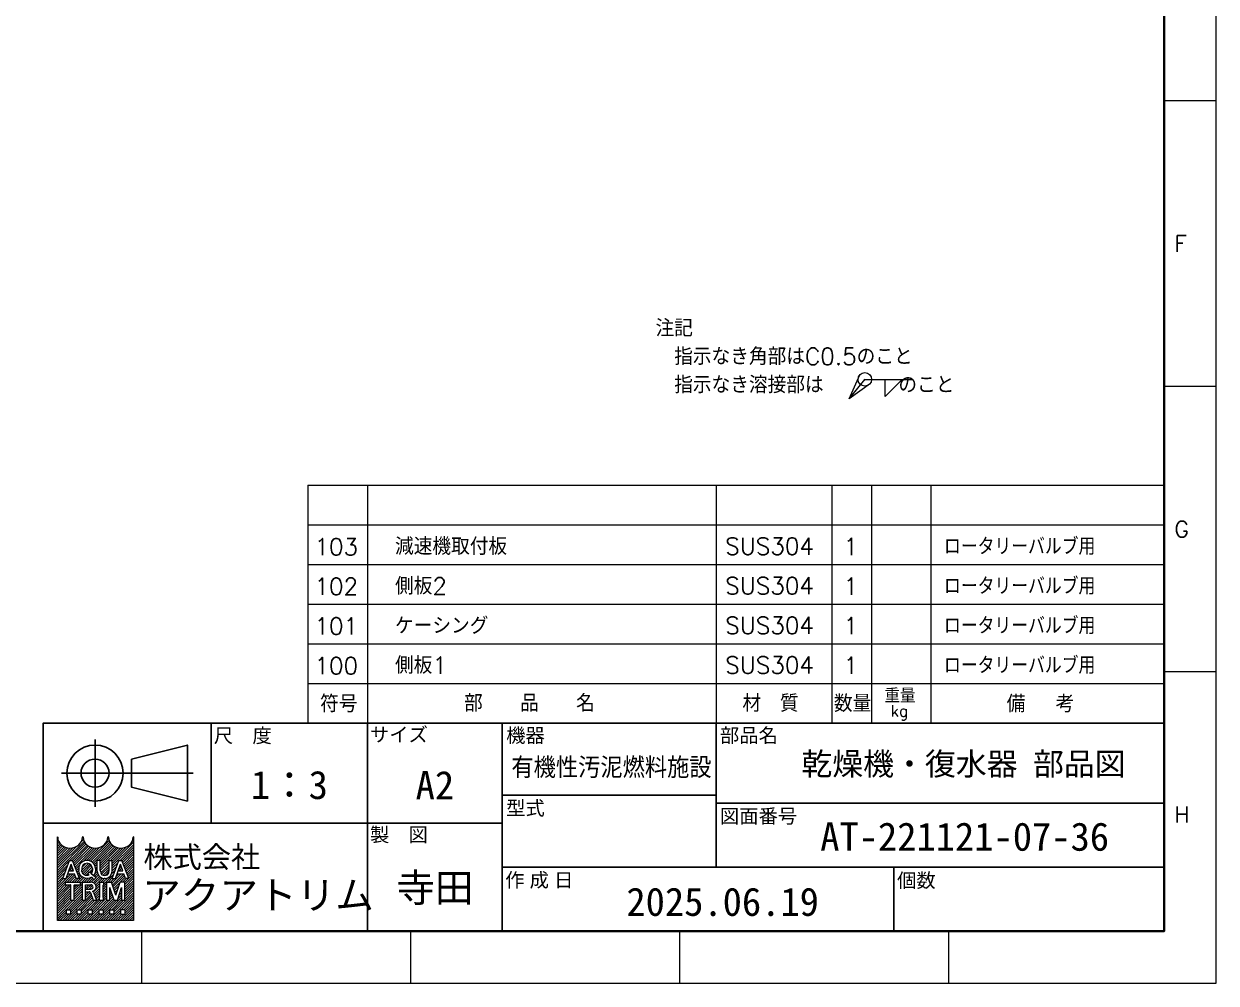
# Model space of a CAD drawing. Header units: millimetres. Extents: x 0 to 1764, y -26 to 1242.
# Drawn here: x 1132 to 1764, y 0 to 508 of the extents above; entities that cross this region are included whole.
import ezdxf
from ezdxf import colors
from ezdxf.entities.mleader import LeaderData, LeaderLine
from ezdxf.enums import TextEntityAlignment as Align
from ezdxf.math import Vec2, Vec3

# ---------------------------------------------------------------- set-up
doc = ezdxf.new("R2010")
doc.units = ezdxf.units.MM
doc.header["$LTSCALE"] = 1.2
for name, color, linetype, lineweight in [('07_TEXT', 3, 'Continuous', 13), ('08_DIM', 3, 'Continuous', 13), ('90_FRAME', 5, 'Continuous', 35)]:
    doc.layers.add(name, color=color, linetype=linetype, lineweight=lineweight)
doc.layers.add('91_BLANK', color=5, linetype='Continuous', lineweight=0, plot=False)
doc.styles.add('KSS_TXT', font='txt.shx', dxfattribs={"bigfont": 'extfont2.shx'})
doc.styles.add('MS_G', font='MS Gothic.ttf')
doc.styles.get("Standard").update_dxf_attribs({"font": 'txt.shx', "bigfont": 'extfont2.shx'})
doc.styles.add('表題用', font='MS PGothic.ttf')
doc.dimstyles.new('KSS_DIM', dxfattribs={"dimscale": 3, "dimtxt": 3, "dimasz": 2.5, "dimexe": 1.25, "dimexo": 0.625, "dimtad": 1, "dimdsep": 46, "dimtxsty": 'KSS_TXT', "dimblk": 'OPEN30', "dimcen": 0, "dimazin": 2, "dimtfac": 0.75, "dimtmove": 0, "dimatfit": 3, "dimldrblk": 'OPEN30', "dimfxl": 1.25, "dimtolj": 1, "dimarcsym": 0})

# ---------------------------------------------------------------- blocks, each defined once
blk = doc.blocks.new('Weld-line')
blk.add_line((0, 0), (1, 0))
blk = doc.blocks.new('Weld10-s5')
blk.add_circle((0, 0), 2)
blk = doc.blocks.new('Weld10-a1')
for p, q in [((5, 0), (0, 5)), ((0, 5), (0, 0)), ((0, 0), (5, 0))]:
    blk.add_line(p, q)
at = {"width": 0.9}
blk.add_attdef('S', text='', height=2.8, dxfattribs=at).set_placement((-2, 1), align=Align.RIGHT)
blk.add_attdef('L', (8, 1), '', height=2.8, dxfattribs=at)
blk = doc.blocks.new('_Open30')
at = {"color": 0, "linetype": 'ByBlock', "lineweight": -2}
for p, q in [((-1, 0.26794919), (0, 0)), ((0, 0), (-1, -0.26794919)), ((0, 0), (-1, 0))]:
    blk.add_line(p, q, dxfattribs=at)
blk = doc.blocks.new('AM_BALLOON1')
at = {"transparency": 16777216}
blk.add_circle((0, 0), 5, dxfattribs=at)
blk.add_attdef('B_NUMBER', text='', height=3, dxfattribs=at).set_placement((0, 0), align=Align.MIDDLE_CENTER)
blk = doc.blocks.new('_OPEN')
at = {"color": 0, "linetype": 'ByBlock'}
for p, q in [((-1, 0.1666666666666666), (0, 0)), ((0, 0), (-1, -0.1666666666666666)), ((0, 0), (-1, 0))]:
    blk.add_line(p, q, dxfattribs=at)
blk = doc.blocks.new('Jis_w20130906110600')
blk.add_blockref('Weld10-s5', (0, 0))
at = {"xscale": -1, "rotation": 180}
blk.add_blockref('Weld10-a1', (6, 0), dxfattribs=at)
at = {"layer": '08_DIM', "xscale": 14, "yscale": 14, "zscale": 14}
blk.add_blockref('Weld-line', (0, 0), dxfattribs=at)
at = {"style": 'KSS_TXT', "flags": 1}
blk.add_attdef('JISINFO', (0, 0), '', height=3, dxfattribs=at)
at = {"layer": '08_DIM'}
blk.add_leader([(-4.630805428080293, -5.765361229938435), (0, 0)], dimstyle='KSS_DIM', dxfattribs=at)

msp = doc.modelspace()

# ---------------------------------------------------------------- hatches: boundary and pattern name
at = {"layer": '90_FRAME', "lineweight": 5}
h = msp.add_hatch(dxfattribs=at)
h.set_pattern_fill('_USER', color=4, scale=0.8999999999999999, angle=45, pattern_type=0)
h.set_pattern_definition([(44.99999999999999, (-709.2578687248481, -11.22646026374311), (-0.6363961030678926, 0.6363961030678927), [])])
edge = h.paths.add_edge_path()
edge.add_arc((1190.330138126735, 77.30676667733717), 0.1921192019992239, 90, 180)
edge.add_ellipse((1183.605966056762, 77.30676667733717), major_axis=(-6.532052867973612, 0), ratio=0.8823529411764706, start_angle=360, end_angle=540, ccw=False)
edge.add_arc((1176.881793986789, 77.30676667733717), 0.1921192019992239, 3.187317984128255, 180.0000000000261)
edge.add_ellipse((1170.157621916816, 77.30676667733717), major_axis=(-6.532052867973612, 0), ratio=0.8823529411764706, start_angle=360, end_angle=540, ccw=False)
edge.add_arc((1163.433449846842, 77.30676667733717), 0.1921192019992239, 3.187317984128255, 180)
edge.add_ellipse((1156.709277776869, 77.30676667733717), major_axis=(-6.532052867973612, 0), ratio=0.8823529411764706, start_angle=360, end_angle=540, ccw=False)
edge.add_arc((1149.985105706896, 77.30676667733717), 0.1921192019992239, 3.187317984128255, 90)
edge.add_line((1149.985105706896, 77.49888587933803), (1149.985105706896, 33.1193502175169))
edge.add_line((1149.985105706896, 33.11935021751553), (1190.330138126733, 33.11935021751553))
edge.add_line((1190.330138126735, 33.11935021751553), (1190.330138126735, 77.4988858793353))
h.paths.add_polyline_path([(1156.490788532436, 65.04682941721823), (1158.08368906239, 65.04682941721823), (1161.705980443395, 55.4869779257355), (1161.705980443395, 55.44086931725671), (1159.981477637076, 55.44086931725671), (1159.079705774659, 57.97333763181443), (1155.533195660565, 57.97333763181443), (1156.053116261718, 59.43344356700793), (1158.559785173509, 59.43344356700793), (1157.287238797413, 63.00716715563469), (1154.592999957753, 55.44086931725671), (1152.868497151431, 55.44086931725671), (1152.868497151431, 55.4869779257355)], flags=16)
edge = h.paths.add_edge_path(flags=16)
edge.add_ellipse((1165.715008320228, 60.82020697323462), major_axis=(-4.41874164598215, 0), ratio=0.9565217391304345, start_angle=180, end_angle=360, ccw=False)
edge.add_line((1170.13374996621, 60.82020697323462), (1170.13374996621, 59.66749176123896))
edge.add_ellipse((1165.715008320228, 59.66749176123896), major_axis=(-4.41874164598215, 0), ratio=0.9565217391304345, start_angle=142.1052553177129, end_angle=180, ccw=False)
edge.add_line((1169.202015982249, 57.07144606799959), (1167.963972247725, 58.09160792064306))
edge.add_ellipse((1165.715008320228, 59.78053101695052), major_axis=(2.81759339068797, 0), ratio=0.9950358206786509, start_angle=-37.0427632869818, end_angle=0)
edge.add_line((1168.532598173846, 59.78042217901695), (1168.532598173846, 60.70716771752306))
edge.add_ellipse((1165.715008320228, 60.70716771752306), major_axis=(2.817589853618108, 0), ratio=0.9947182625257323, start_angle=360, end_angle=540)
edge.add_line((1162.897418466609, 60.70716771752306), (1162.897418466609, 59.7804322109245))
edge.add_ellipse((1165.715008320228, 59.78053101695052), major_axis=(2.81759339068797, 0), ratio=0.9950358206786509, start_angle=-180, end_angle=-65.75794872216291)
edge.add_line((1166.871890636259, 57.22414943646793), (1166.087424758015, 57.98762257712308))
edge.add_line((1166.087424758014, 57.98762257712171), (1166.938408650974, 58.89124895499519))
edge.add_line((1166.938408650974, 58.89124895499656), (1170.496576602888, 55.95927885683606))
edge.add_line((1170.496576602886, 55.9592788568347), (1169.384682052658, 54.77860169794523))
edge.add_line((1169.384682052661, 54.7786016979466), (1168.048968547236, 56.07857077663122))
edge.add_ellipse((1165.715008320228, 59.66749176123896), major_axis=(-4.41874164598215, 0), ratio=0.9565217391304345, start_angle=0, end_angle=121.88362473889401, ccw=False)
edge.add_line((1161.296266674246, 59.66749176123896), (1161.296266674246, 60.82020697323462))
h.paths.add_polyline_path([(1161.991704033541, 53.51967729726441), (1161.991704033541, 52.17484288326925), (1159.109916003553, 52.17484288326925, 0.4142135623730951), (1158.917796801552, 51.98272368126975), (1158.917796801552, 43.91371719730289), (1157.188723983561, 43.91371719730289), (1157.188723983561, 51.98272368126975, 0.4142135623730951), (1156.996604781562, 52.17484288326925), (1154.114816751574, 52.17484288326925), (1154.114816751574, 53.51967729726441)], flags=16)
edge = h.paths.add_edge_path(flags=16)
edge.add_line((1163.086752270264, 53.51967729726441), (1167.505493916246, 53.51967729726441))
edge.add_ellipse((1167.505493916243, 50.99274891448879), major_axis=(-3.101209406909273, 5.696829260485673e-16), ratio=0.8148203011203055, start_angle=111.38697473498539, end_angle=270, ccw=False)
edge.add_arc((1167.981072393087, 47.56820721580918), 1.256113525283169, 22.272952259934925, 58.5531130129101, ccw=False)
edge.add_line((1169.14346571303, 48.04429854963739), (1170.798822525151, 43.99056487810269))
edge.add_line((1170.798822525152, 43.99056487810269), (1170.798822525152, 43.91371719730289))
edge.add_line((1170.798822525152, 43.91371719730289), (1168.93526626576, 43.91371719730289))
edge.add_line((1168.93526626576, 43.91371719730289), (1167.472867337763, 47.98432830375661))
edge.add_arc((1166.759988347157, 47.69734372371788), 0.7684768079969029, 21.92829786654815, 90)
edge.add_line((1166.759988347157, 48.46582053171316), (1164.873460848854, 48.46582053171316))
edge.add_line((1164.873460848853, 48.46582053171316), (1164.873460848853, 49.81065494570832))
edge.add_line((1164.873460848853, 49.81065494570832), (1167.736036958641, 49.81065494570832))
edge.add_arc((1167.694818117723, 50.99274891448879), 1.182812387436692, 271.9970571044071, 448.0029428955929)
edge.add_line((1167.736036958645, 52.17484288326925), (1164.815825088257, 52.17484288326925))
edge.add_line((1164.815825088255, 52.17484288326925), (1164.815825088255, 43.91371719730289))
edge.add_line((1164.815825088255, 43.91371719730289), (1163.086752270262, 43.91371719730289))
edge.add_line((1163.086752270264, 43.91371719730289), (1163.086752270264, 53.51967729726441))
h.paths.add_polyline_path([(1171.02184097089, 65.04682941721823), (1172.750913788885, 65.04682941721823), (1172.750913788885, 59.66749176123896, 0.175030561155744), (1173.513678516606, 57.46583776581603, 0.2571496110314638), (1176.599009909146, 57.46583776581603, 0.1750305611562702), (1177.361774636865, 59.66749176124578), (1177.361774636865, 65.04682941721823), (1179.090847454859, 65.04682941721823), (1179.090847454859, 59.31994357446221, -0.3793912406243967), (1175.344523015873, 55.44086931725671), (1174.768165409873, 55.44086931725671, -0.3793912406243716), (1171.02184097089, 59.31994357446221)], flags=16)
h.paths.add_polyline_path([(1172.255754490556, 53.51967729726441), (1174.369065712549, 53.51967729726441), (1174.369065712549, 52.17484288326925, 0.4142135623730951), (1174.176946510551, 51.98272368126975), (1174.176946510551, 45.45067081329618, 0.4142135623730951), (1174.369065712549, 45.25855161129805), (1174.369065712549, 43.91371719730289), (1172.255754490556, 43.91371719730289), (1172.255754490556, 45.25855161129805, 0.4142135623730951), (1172.447873692557, 45.45067081329618), (1172.447873692557, 51.98272368126975, 0.4142135623730951), (1172.255754490556, 52.17484288326925)], flags=16)
h.paths.add_polyline_path([(1176.100010624259, 53.51967729726441), (1178.609008510315, 53.51967729726441), (1180.90299067424, 46.54302016261811), (1183.196972838165, 53.51967729726441), (1185.707562902272, 53.51967729726441), (1185.707562902272, 43.91371719730289), (1183.978490084281, 43.91371719730289), (1183.978490084281, 50.63788926727595), (1181.767527083237, 43.91371719730289), (1180.038454265245, 43.91371719730289), (1177.827491264199, 50.63788926727595), (1177.829083442253, 43.91371719730289), (1176.100010624259, 43.91371719730289)], flags=16)
h.paths.add_polyline_path([(1182.61579317524, 65.04682941721823), (1184.208693705194, 65.04682941721823), (1187.830985086199, 55.4869779257355), (1187.830985086199, 55.44086931725671), (1186.106482279877, 55.44086931725671), (1185.204710417464, 57.97333763181443), (1181.658200303369, 57.97333763181443), (1182.178120904519, 59.43344356700793), (1184.684789816313, 59.43344356700793), (1183.412243440217, 63.00716715563469), (1180.718004600554, 55.44086931725671), (1178.993501794233, 55.44086931725671), (1178.993501794233, 55.4869779257355)], flags=16)
h.paths.add_polyline_path([(1154.595966554879, 38.88292627749244), (1156.901396978868, 38.88292627749244), (1156.901396978868, 36.5774958535025), (1154.595966554879, 36.5774958535025)], flags=16)
h.paths.add_polyline_path([(1160.359542614856, 38.88292627749244), (1162.664973038844, 38.88292627749244), (1162.664973038844, 36.5774958535025), (1160.359542614856, 36.5774958535025)], flags=16)
h.paths.add_polyline_path([(1166.123118674833, 38.88292627749244), (1168.428549098821, 38.88292627749244), (1168.428549098821, 36.5774958535025), (1166.123118674833, 36.5774958535025)], flags=16)
h.paths.add_polyline_path([(1171.88669473481, 38.88292627749244), (1174.192125158798, 38.88292627749244), (1174.192125158798, 36.5774958535025), (1171.88669473481, 36.5774958535025)], flags=16)
h.paths.add_polyline_path([(1177.650270794787, 38.88292627749244), (1179.955701218775, 38.88292627749244), (1179.955701218775, 36.5774958535025), (1177.650270794787, 36.5774958535025)], flags=16)
h.paths.add_polyline_path([(1183.413846854764, 38.88292627749244), (1185.719277278752, 38.88292627749244), (1185.719277278752, 36.5774958535025), (1183.413846854764, 36.5774958535025)], flags=16)

# ---------------------------------------------------------------- linework, layer by layer
at = {"layer": '90_FRAME', "color": 4, "lineweight": 13}
for p, q in [((1764.067830992183, 467.3937928716314), (1736.458923135152, 467.3937928716314)), ((1764.067830992183, 316.1697166684928), (1736.458923135152, 316.1697166684928)), ((1282.794641360065, 263.7997555767287), (1282.794641360065, 137.7997578330837)), ((1282.79465868974, 263.7997578262569), (1736.458940464827, 263.7997578262569)), ((1314.29463742257, 263.7997578262569), (1314.29463742257, 137.7997578330837)), ((1499.066053430905, 263.7997578262569), (1499.066053430905, 137.7997578330837)), ((1560.398394649345, 263.7997578262569), (1560.398394649362, 137.7997578330837)), ((1581.398392024345, 263.7997578262569), (1581.398392024363, 137.7997578330837)), ((1612.898388086858, 263.7997578262569), (1612.898388086858, 137.7997578330837)), ((1282.79462403039, 242.7997555767112), (1736.458905805477, 242.7997555767112)), ((1282.79462403039, 221.7997555767112), (1736.458905805477, 221.7997555767112)), ((1282.79462403039, 200.7997544553605), (1736.458905805477, 200.7997544553605)), ((1282.79462403039, 179.7997555767112), (1736.458905805477, 179.7997555767112)), ((1764.067830992183, 164.9456404653543), (1736.458923135152, 164.9456404653543)), ((1282.79462403039, 158.7997555767112), (1736.458905805477, 158.7997555767112)), ((1194.736653007896, -1.126752522395691e-07), (1194.736653007896, 27.48547211924362)), ((1337.304805657321, -1.126752522395691e-07), (1337.304805657321, 27.48547211924362)), ((1479.872958306746, -1.126752522395691e-07), (1479.872958306746, 27.48547211924362)), ((1622.441110956171, -1.126752522395691e-07), (1622.441110956171, 27.48547211924362))]:
    msp.add_line(p, q, dxfattribs=at)
at = {"layer": '90_FRAME', "color": 0, "lineweight": 25}
for p, q in [((1231.55892313719, 84.7640435475818), (1231.55892313719, 137.7997578330837)), ((1314.29463742257, 27.48547211924362), (1314.29463742257, 137.7997578330837)), ((1385.780351707951, 27.48547211924362), (1385.780351707951, 137.7997578330837)), ((1499.066053430905, 137.7997578330837), (1499.066053430905, 61.4283292619629)), ((1169.931423137439, 93.46190069040624), (1169.931423137439, 129.101900690262)), ((1152.111423137511, 111.2819006903314), (1221.906423137229, 111.2819006903314)), ((1385.780351707951, 99.61404354752396), (1499.066053430905, 99.61404354752396)), ((1499.066053430905, 95.37118640468218), (1736.458923135152, 95.37118640468218)), ((1385.780351707951, 84.7640435475818), (1142.45892313755, 84.7640435475818)), ((1385.780351707951, 61.4283292619629), (1736.458923135152, 61.4283292619629)), ((1593.187494564269, 61.4283292619629), (1593.187494564269, 27.48547211924362))]:
    msp.add_line(p, q, dxfattribs=at)
at = {"layer": '90_FRAME', "color": 4, "lineweight": 5}
for p, q in [((1149.985105706896, 33.11935021751553), (1149.985105706896, 77.49888587933803)), ((1190.330138126735, 77.49888587933803), (1190.330138126735, 33.11935021751553)), ((1152.868497151431, 55.4869779257355), (1156.490788532436, 65.04682941721823)), ((1156.490788532436, 65.04682941721823), (1158.08368906239, 65.04682941721823)), ((1161.705980443395, 55.4869779257355), (1158.08368906239, 65.04682941721823)), ((1171.02184097089, 59.31994357446221), (1171.02184097089, 65.04682941721823)), ((1172.750913788885, 65.04682941721823), (1171.02184097089, 65.04682941721823)), ((1172.750913788885, 59.66749176123896), (1172.750913788885, 65.04682941721823)), ((1177.361774636865, 59.66749176123896), (1177.361774636865, 65.04682941721823)), ((1177.361774636865, 65.04682941721823), (1179.090847454859, 65.04682941721823)), ((1178.993501794233, 55.4869779257355), (1182.61579317524, 65.04682941721823)), ((1179.090847454859, 59.31994357446221), (1179.090847454859, 65.04682941721823)), ((1182.61579317524, 65.04682941721823), (1184.208693705194, 65.04682941721823)), ((1187.830985086199, 55.4869779257355), (1184.208693705194, 65.04682941721823)), ((1154.592999957753, 55.44086931725671), (1157.287238797413, 63.00716715563469)), ((1155.533195660565, 57.97333763181443), (1156.053116261718, 59.43344356700793)), ((1155.533195660565, 57.97333763181443), (1159.079705774659, 57.97333763181443)), ((1156.053116261718, 59.43344356700793), (1158.559785173509, 59.43344356700793)), ((1158.559785173509, 59.43344356700793), (1157.287238797413, 63.00716715563469)), ((1159.981477637076, 55.44086931725671), (1159.079705774659, 57.97333763181443)), ((1161.296266674246, 60.82020697323462), (1161.296266674246, 59.66749176123896)), ((1162.897418466609, 60.70716771752306), (1162.897418466609, 59.78499554792681)), ((1166.087424758014, 57.98762257712171), (1166.938408650974, 58.89124895499656)), ((1166.087424758014, 57.98762257712171), (1166.871890636259, 57.22414943646793)), ((1166.938408650974, 58.89124895499656), (1170.496576602886, 55.9592788568347)), ((1167.963972247725, 58.09160792064306), (1169.202015982249, 57.07144606799959)), ((1168.532598173846, 60.70716771752306), (1168.532598173846, 59.78499554792681)), ((1170.13374996621, 60.82020697323462), (1170.13374996621, 59.66749176123896)), ((1180.718004600554, 55.44086931725671), (1183.412243440217, 63.00716715563469)), ((1181.658200303369, 57.97333763181443), (1182.178120904519, 59.43344356700793)), ((1181.658200303369, 57.97333763181443), (1185.204710417464, 57.97333763181443)), ((1182.178120904519, 59.43344356700793), (1184.684789816313, 59.43344356700793)), ((1184.684789816313, 59.43344356700793), (1183.412243440217, 63.00716715563469)), ((1186.106482279877, 55.44086931725671), (1185.204710417464, 57.97333763181443)), ((1152.868497151431, 55.44086931725671), (1152.868497151431, 55.4869779257355)), ((1152.868497151431, 55.4869779257355), (1152.868497151431, 55.4869779257355)), ((1152.868497151431, 55.44086931725671), (1152.868497151431, 55.4869779257355)), ((1152.868497151431, 55.44086931725671), (1154.592999957753, 55.44086931725671)), ((1154.114816751574, 53.51967729726441), (1161.991704033541, 53.51967729726441)), ((1154.114816751574, 53.51967729726441), (1154.114816751574, 52.17484288326925)), ((1154.114816751574, 52.17484288326925), (1156.996604781562, 52.17484288326925)), ((1157.188723983561, 43.91371719730289), (1157.188723983561, 51.98272368126975)), ((1158.917796801552, 43.91371719730289), (1158.917796801552, 51.98272368126975)), ((1159.109916003553, 52.17484288326925), (1161.991704033541, 52.17484288326925)), ((1161.705980443395, 55.44086931725671), (1159.981477637076, 55.44086931725671)), ((1161.705980443395, 55.44086931725671), (1161.705980443395, 55.4869779257355)), ((1161.991704033541, 53.51967729726441), (1161.991704033541, 52.17484288326925)), ((1163.086752270264, 53.51967729726441), (1163.086752270264, 43.91371719730289)), ((1163.086752270264, 53.51967729726441), (1167.505493916243, 53.51967729726441)), ((1164.815825088255, 43.91371719730289), (1164.815825088255, 52.17484288326925)), ((1164.815825088255, 52.17484288326925), (1167.736036958645, 52.17484288326925)), ((1168.048968547236, 56.07857077663122), (1169.384682052661, 54.7786016979466)), ((1169.384682052661, 54.7786016979466), (1170.496576602886, 55.9592788568347)), ((1172.255754490556, 53.51967729726441), (1174.369065712549, 53.51967729726441)), ((1172.255754490556, 53.51967729726441), (1172.255754490556, 52.17484288326925)), ((1172.447873692557, 45.45067081329618), (1172.447873692557, 51.98272368126975)), ((1174.176946510551, 45.45067081329618), (1174.176946510551, 51.98272368126975)), ((1174.369065712549, 53.51967729726441), (1174.369065712549, 52.17484288326925)), ((1175.344523015873, 55.44086931725671), (1174.768165409876, 55.44086931725671)), ((1176.100010624259, 53.51967729726441), (1176.100010624259, 43.91371719730289)), ((1176.100010624259, 53.51967729726441), (1178.609008510315, 53.51967729726441)), ((1177.829083442253, 43.91371719730289), (1177.827491264199, 50.63788926727595)), ((1180.038454265245, 43.91371719730289), (1177.827491264199, 50.63788926727595)), ((1180.90299067424, 46.54302016261811), (1178.609008510315, 53.51967729726441)), ((1178.993501794233, 55.44086931725671), (1178.993501794233, 55.4869779257355)), ((1178.993501794233, 55.4869779257355), (1178.993501794233, 55.4869779257355)), ((1178.993501794233, 55.44086931725671), (1178.993501794233, 55.4869779257355)), ((1178.993501794233, 55.44086931725671), (1180.718004600554, 55.44086931725671)), ((1180.90299067424, 46.54302016261811), (1183.196972838165, 53.51967729726441)), ((1181.767527083237, 43.91371719730289), (1183.978490084281, 50.63788926727595)), ((1185.707562902272, 53.51967729726441), (1183.196972838165, 53.51967729726441)), ((1183.978490084281, 50.63788926727595), (1183.978490084281, 43.91371719730289)), ((1185.707562902272, 43.91371719730289), (1185.707562902272, 53.51967729726441)), ((1187.830985086199, 55.44086931725671), (1186.106482279877, 55.44086931725671)), ((1187.830985086199, 55.44086931725671), (1187.830985086199, 55.4869779257355)), ((1164.873460848853, 48.46582053171316), (1164.873460848853, 49.81065494570832)), ((1164.873460848853, 49.81065494570832), (1167.736036958645, 49.81065494570832)), ((1164.873460848853, 48.46582053171316), (1166.759988347157, 48.46582053171316)), ((1167.472867337763, 47.98432830375661), (1168.93526626576, 43.91371719730289)), ((1169.14346571303, 48.04429854963875), (1170.798822525152, 43.99056487810269)), ((1172.255754490556, 43.91371719730289), (1172.255754490556, 45.25855161129805)), ((1174.369065712549, 43.91371719730289), (1174.369065712549, 45.25855161129805)), ((1154.595966554879, 38.88292627749244), (1156.901396978868, 38.88292627749244)), ((1154.595966554879, 38.88292627749244), (1154.595966554879, 36.5774958535025)), ((1156.901396978868, 38.88292627749244), (1156.901396978868, 36.5774958535025)), ((1157.188723983561, 43.91371719730289), (1158.917796801552, 43.91371719730289)), ((1160.359542614856, 38.88292627749244), (1162.664973038844, 38.88292627749244)), ((1160.359542614856, 38.88292627749244), (1160.359542614856, 36.5774958535025)), ((1162.664973038844, 38.88292627749244), (1162.664973038844, 36.5774958535025)), ((1163.086752270264, 43.91371719730289), (1164.815825088255, 43.91371719730289)), ((1166.123118674833, 38.88292627749244), (1168.428549098821, 38.88292627749244)), ((1166.123118674833, 38.88292627749244), (1166.123118674833, 36.5774958535025)), ((1168.428549098821, 38.88292627749244), (1168.428549098821, 36.5774958535025)), ((1168.93526626576, 43.91371719730289), (1170.798822525152, 43.91371719730289)), ((1170.798822525152, 43.99056487810269), (1170.798822525152, 43.91371719730289)), ((1171.88669473481, 38.88292627749244), (1174.192125158798, 38.88292627749244)), ((1171.88669473481, 38.88292627749244), (1171.88669473481, 36.5774958535025)), ((1172.255754490556, 43.91371719730289), (1174.369065712549, 43.91371719730289)), ((1174.192125158798, 38.88292627749244), (1174.192125158798, 36.5774958535025)), ((1176.100010624259, 43.91371719730289), (1177.829083442253, 43.91371719730289)), ((1177.650270794787, 38.88292627749244), (1179.955701218775, 38.88292627749244)), ((1177.650270794787, 38.88292627749244), (1177.650270794787, 36.5774958535025)), ((1179.955701218775, 38.88292627749244), (1179.955701218775, 36.5774958535025)), ((1180.038454265245, 43.91371719730289), (1181.767527083237, 43.91371719730289)), ((1185.719277278752, 38.88292627749244), (1183.413846854764, 38.88292627749244)), ((1183.413846854764, 38.88292627749244), (1183.413846854764, 36.5774958535025)), ((1183.978490084281, 43.91371719730289), (1185.707562902272, 43.91371719730289)), ((1185.719277278752, 38.88292627749244), (1185.719277278752, 36.5774958535025)), ((1190.330138126735, 33.11935021751553), (1149.985105706896, 33.11935021751553)), ((1156.901396978868, 36.5774958535025), (1154.595966554879, 36.5774958535025)), ((1162.664973038844, 36.5774958535025), (1160.359542614856, 36.5774958535025)), ((1168.428549098821, 36.5774958535025), (1166.123118674833, 36.5774958535025)), ((1174.192125158798, 36.5774958535025), (1171.88669473481, 36.5774958535025)), ((1179.955701218775, 36.5774958535025), (1177.650270794787, 36.5774958535025)), ((1183.413846854764, 36.5774958535025), (1185.719277278752, 36.5774958535025))]:
    msp.add_line(p, q, dxfattribs=at)
at = {"layer": '90_FRAME'}
msp.add_lwpolyline([(82.74177228295306, 27.48547211924362), (1736.458923135152, 27.48547211924361), (1736.458923135152, 1209.750266030296), (82.74177228295306, 1209.750266030296)], close=True, dxfattribs=at)
at = {"layer": '90_FRAME', "color": 0, "lineweight": 25}
msp.add_lwpolyline([(1142.45892313755, 27.48547211924362), (1736.458923135152, 27.48547211924362), (1736.458923135152, 137.7997578330837), (1142.45892313755, 137.7997578330837)], close=True, dxfattribs=at)
msp.add_lwpolyline([(1189.236423137364, 118.7069006903024), (1218.936423137243, 126.1319006902735), (1218.936423137243, 96.43190069039467), (1189.236423137364, 103.856900690363), (1189.236423137364, 118.7069006903024)], dxfattribs=at)
for radius in [14.84999999994, 7.42499999997]:
    msp.add_circle((1169.931423137439, 111.2819006903314), radius, dxfattribs=at)
at = {"layer": '90_FRAME', "color": 4, "lineweight": 5}
for centre, radius, start, end in [((1149.985105706896, 77.30676667733717), 0.1921192019992239, 0, 90), ((1163.433449846842, 77.30676667733717), 0.1921192019992239, 0, 180), ((1163.433449846842, 77.30676667733717), 0.1921192019992239, 0, 90), ((1176.881793986789, 77.30676667733717), 0.1921192019992239, 0, 180), ((1190.330138126735, 77.30676667733717), 0.1921192019992239, 90, 180), ((1175.083198925217, 59.49371766785264), 4.065073906918949, 182.4500309922613, 265.5552572885243), ((1176.180627792491, 59.6227616152709), 3.430005675286981, 179.2527938813868, 218.9645718468802), ((1175.056344212876, 60.26703878316805), 3.197896901100096, 241.1577278083189, 298.8422721916811), ((1175.029489500532, 59.49371766785264), 4.065073906918949, 274.4447427114757, 357.5499690077386), ((1173.932060633259, 59.6227616152709), 3.430005675286595, 321.0354281531198, 0.7472061186132516), ((1156.996604781562, 51.98272368126975), 0.1921192019992239, 0, 90), ((1159.109916003553, 51.98272368126975), 0.1921192019992239, 90, 180), ((1167.694818117723, 50.99274891448879), 1.182812387436692, 271.9970571043541, 88.00294289554164), ((1172.255754490556, 51.98272368126975), 0.1921192019992239, 0, 90), ((1174.369065712549, 51.98272368126975), 0.1921192019992239, 90, 180), ((1166.759988347157, 47.69734372371788), 0.7684768079968956, 21.92829786655027, 90), ((1167.981072393087, 47.56820721580918), 1.256113525283191, 22.27295225998095, 58.55311301286324), ((1172.255754490556, 45.45067081329618), 0.1921192019992239, 270, 0), ((1174.369065712549, 45.45067081329618), 0.1921192019992239, 180, 270)]:
    msp.add_arc(centre, radius, start, end, dxfattribs=at)
for centre, major_axis, ratio, start_param, end_param in [((1156.709277776869, 77.30676667733717), (-6.532052867973612, 0), 0.8823529411764706, 6.283185307179586, 9.42477796076938), ((1170.157621916816, 77.30676667733717), (-6.532052867973612, 0), 0.8823529411764706, 6.283185307179586, 9.42477796076938), ((1183.605966056762, 77.30676667733717), (-6.532052867973612, 0), 0.8823529411764706, 6.283185307179586, 9.42477796076938), ((1165.715008320228, 60.82020697323462), (-4.41874164598215, 0), 0.9565217391304345, 3.141592653589793, 6.283185307179586), ((1165.715008320228, 60.70716771752306), (2.817589853618108, 0), 0.9947182625257323, 6.283185307179586, 9.42477796076938), ((1167.505493916243, 50.99274891448879), (-3.101209406909273, 5.696829260485649e-16), 0.8148203011203052, 1.944069452961235, 4.71238898038469)]:
    msp.add_ellipse(centre, major_axis=major_axis, ratio=ratio, start_param=start_param, end_param=end_param, dxfattribs=at)
at = {"layer": '90_FRAME', "color": 4, "lineweight": 5, "extrusion": (0, 0, -1)}
for centre, major_axis, ratio, start_param, end_param in [((1165.715008320228, 59.66749176123896), (-4.41874164598215, 0), 0.9565217391304345, 4.155914751220672, 6.283185307179586), ((1165.715008320228, 59.78053101695052), (2.81759339068797, 0), 0.995035820678651, 7.430878021738927, 9.42477796076938), ((1165.715008320228, 59.78053101695052), (2.81759339068797, 0), 0.995035820678651, 6.283185307179586, 6.929703490574296), ((1165.715008320228, 59.66749176123896), (-4.41874164598215, 0), 0.9565217391304345, 3.141592653589793, 3.802980717498315)]:
    msp.add_ellipse(centre, major_axis=major_axis, ratio=ratio, start_param=start_param, end_param=end_param, dxfattribs=at)
at = {"layer": '91_BLANK'}
msp.add_lwpolyline([(-8.093381893559128e-07, -1.126752522395691e-07), (1764.067830989252, -1.126752522395691e-07), (1764.067830989252, 1241.619173893023), (-8.093381893559128e-07, 1241.619173893023)], close=True, dxfattribs=at)

# ---------------------------------------------------------------- block references
at = {"layer": '08_DIM', "xscale": 1.8, "yscale": 1.8, "zscale": 1.8}
msp.add_blockref('Jis_w20130906110600', (1577.876537552803, 319.8946203086805), dxfattribs=at)

# ---------------------------------------------------------------- texts
at = {"layer": '07_TEXT', "ltscale": 2, "insert": (1466.97114108715, 351.5423690896992), "char_height": 9, "attachment_point": 1}
msp.add_mtext_dynamic_manual_height_columns('注記\\P\u3000指示なき角部はC0.5のこと\\P\u3000指示なき溶接部は\u3000\u3000\u3000\u3000のこと\\P', width=229.5628925902306, gutter_width=15, heights=[0], dxfattribs=at)
at = {"layer": '90_FRAME', "color": 0, "lineweight": 13, "style": 'KSS_TXT'}
for s, p in [('F', (1741.94742792377, 391.7817547700621)), ('G', (1741.94742792377, 240.5576785669236)), ('H', (1741.94742792377, 89.33360236378503))]:
    msp.add_text(s, height=8.52, dxfattribs=at).set_placement(p, align=Align.MIDDLE_LEFT)
at = {"layer": '90_FRAME', "color": 3, "lineweight": 13}
for s, p in [('103', (1297.771914093511, 231.1668832708775)), ('1', (1570.491045909843, 231.317781049956)), ('102', (1297.771914093511, 210.1668821495267)), ('1', (1570.491045909843, 210.3177799286053)), ('101', (1297.771914093511, 189.1668832708775)), ('1', (1570.491045909843, 189.317781049956)), ('100', (1297.771914093511, 168.1668832708775)), ('1', (1570.491045909843, 168.317781049956))]:
    msp.add_text(s, height=9, dxfattribs=at).set_placement(p, align=Align.MIDDLE_CENTER)
for s, height, p in [('減速機取付板', 9, (1328.925287939055, 226.8984016985568)), ('SUS304', 9, (1503.900176204552, 227.017779958242)), ('側板2', 9, (1328.925287939055, 205.898400577206)), ('SUS304', 9, (1503.900176204552, 206.0177788368913)), ('ケーシング', 9, (1328.925287939055, 184.8984028199076)), ('SUS304', 9, (1503.900176204552, 185.0177799582421)), ('側板1', 9, (1328.925287939055, 163.8984039412583)), ('SUS304', 9, (1503.900176204552, 164.017779958242)), ('符号', 9, (1289.208625143697, 143.5191724884546)), ('部\u3000\u3000品\u3000\u3000名', 9, (1365.505267442914, 143.8458391142896)), ('材\u3000質', 9, (1513.071364210155, 143.7377110513862)), ('数量', 9, (1561.501320987293, 143.6700702675506)), ('重量', 7.5, (1588.258463057918, 148.5783547795061)), ('備  考', 9, (1653.039691234638, 143.5191724884546)), ('kg', 6, (1591.573357354206, 141.2398311376444))]:
    msp.add_text(s, height=height, dxfattribs=at).set_placement(p)
at = {"layer": '90_FRAME', "color": 3, "lineweight": 13, "width": 0.9000000000000001}
for p in [(1619.845125134022, 226.8984028199075), (1619.845125134022, 205.8984016985568), (1619.845125134022, 184.8984028199075), (1619.845125134022, 163.8984028199075)]:
    msp.add_text('ロータリーバルブ用', height=9, dxfattribs=at).set_placement(p)
at = {"layer": '90_FRAME', "color": 0, "style": '表題用'}
for s, p in [('尺\u3000度', (1232.904479149783, 131.1570920773087)), ('サイズ', (1315.640193435161, 131.71645357453)), ('機器', (1387.81908861702, 131.2810273562013)), ('部品名', (1501.10479033998, 131.2810273562013)), ('型式', (1387.81908861702, 92.72031307064155)), ('図面番号', (1501.104790339978, 88.47745592779977)), ('製\u3000図', (1315.640239144418, 78.68073928903088)), ('作 成 日', (1387.301476980243, 54.62444852164701)), ('個数', (1594.96865980492, 54.41702571720309))]:
    msp.add_text(s, height=7.5, dxfattribs=at).set_placement(p, align=Align.MIDDLE_LEFT)
at = {"layer": '90_FRAME', "color": 0, "style": 'MS_G', "width": 0.9}
msp.add_text('有機性汚泥燃料施設', height=9.600000000000001, dxfattribs=at).set_placement((1443.62699111182, 109.7367346913785), align=Align.CENTER)
at = {"layer": '90_FRAME', "color": 0, "style": 'MS_G'}
msp.add_text('乾燥機・復水器 部品図', height=12, dxfattribs=at).set_placement((1630.177766813093, 110.1673174297715), align=Align.CENTER)
msp.add_text('A2', height=15, dxfattribs=at).set_placement((1350.037494565259, 104.9176149760728), align=Align.MIDDLE)
for s, p in [('AT-221121-07-36', (1554.250463675276, 70.15932492200311)), ('2025.06.19', (1451.53380249357, 35.63305783507461))]:
    msp.add_text(s, height=15, dxfattribs=at).set_placement(p)
at = {"layer": '90_FRAME', "color": 4, "style": 'MS_G'}
msp.add_text('株式会社', height=11.34115714281132, dxfattribs=at).set_placement((1226.50908253639, 66.85792965995476), align=Align.MIDDLE_CENTER)
msp.add_text('アクアトリム', height=15, dxfattribs=at).set_placement((1194.944712763732, 39.15893858521643))
at = {"layer": '90_FRAME', "color": 0, "style": 'MS_G'}
for tag, p in [('1：3', (1272.926780279881, 104.9176149760728)), ('寺田', (1350.037494565259, 50.82118640486253))]:
    msp.add_attdef(tag, text='', height=15, dxfattribs=at).set_placement(p, align=Align.MIDDLE)

# ---------------------------------------------------------------- leaders
at = {"layer": '08_DIM'}
ml = msp.add_multileader_block('Standard', dxfattribs=at)
ml.set_content('AM_BALLOON1', color=256, scale=3.75)
ml.set_attribute('B_NUMBER', '102', width=0)
ml.set_leader_properties(color=256, linetype='ByLayer', lineweight=-1)
ml.set_arrow_properties(name='OPEN')
ml.build(insert=Vec2(0, 0))
ml.multileader.update_dxf_attribs({"leader_type": 0, "has_dogleg": 0, "text_right_attachment_type": 6, "dogleg_length": 0, "arrow_head_size": 7.5, "scale": 2.5, "block_connection_type": 1})
ctx = ml.context
ctx.base_point, ctx.scale, ctx.char_height, ctx.arrow_head_size, ctx.landing_gap_size, ctx.plane_origin = Vec3(1321.149742817096, 962.5232575465161), 2.5, 15, 7.5, 7.5, Vec3(1321.149742817096, 962.5232575465161)
ctx.right_attachment, ctx.attachment_type = 6, 1
notes = []
notes.append((ctx, [(0, (0, 0, 0), (0, 0), (1, 0), 1, [])]))
ctx.block.insert = Vec3(1321.149742817096, 962.5232575465161)
for ctx, leaders in notes:
    for number, flags, end, landing, length, lines in leaders:
        leader = LeaderData()
        leader.index, (leader.has_last_leader_line, leader.has_dogleg_vector, leader.attachment_direction) = number, flags
        leader.last_leader_point, leader.dogleg_vector, leader.dogleg_length = Vec3(end), Vec3(landing), length
        for number, points, colour, breaks in lines:
            line = LeaderLine()
            line.index, line.vertices, line.color, line.breaks = number, Vec3.list(points), colors.encode_raw_color(colour), breaks
            leader.lines.append(line)
        ctx.leaders.append(leader)

doc.saveas('drawing.dxf')
